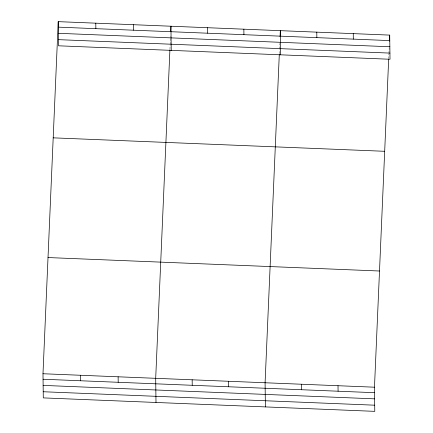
<?xml version="1.0" encoding="UTF-8"?>
<svg xmlns="http://www.w3.org/2000/svg" width="433" height="433" viewBox="0 0 433 433"><rect width="100%" height="100%" fill="white"/><g stroke="black" fill="none" stroke-linecap="round" stroke-linejoin="round"><path stroke-width="0.32" stroke-dasharray="2.17 1.62" d="M169.936 49.194L170.115 45.14M170.142 44.464L170.494 36.356M279.328 53.632L279.507 49.578M279.534 48.902L279.767 43.5M388.693 58.747L388.899 54.022M388.926 53.346L389.159 47.939"/><path stroke-width="0.65" d="M388.661 59.424L374.48 387.199L374.778 411.35L43.284 397.895L42.991 373.744L58.222 21.65L389.716 35.105L390.009 59.256L58.52 45.801L58.222 21.65M169.909 49.871L155.696 378.318L155.994 402.468M170.699 31.631L170.932 26.224L171.224 50.374M279.301 54.309L265.088 382.761L265.386 406.912M280.059 36.745L280.324 30.667L280.616 54.818M389.451 41.184L389.716 35.105M58.293 27.144L389.781 40.599M58.368 33.303L389.857 46.753M58.444 39.647L389.938 53.097M53.194 137.84L384.688 151.296M48.014 257.554L379.508 271.009M42.991 373.744L374.48 387.199M43.056 379.238L374.55 392.693M43.132 385.397L374.621 398.847M43.208 391.741L374.702 405.191M353.252 33.622L353.317 39.116M338.016 385.716L338.086 391.21M316.788 32.145L316.853 37.639M301.552 384.239L301.622 389.732M243.86 29.184L243.925 34.678M228.624 381.278L228.694 386.772M207.396 27.707L207.461 33.2M192.16 379.801L192.225 385.294M133.364 24.697L133.429 30.196M118.128 376.791L118.193 382.29M95.79 23.176L95.861 28.67M80.56 375.27L80.625 380.764"/></g></svg>
